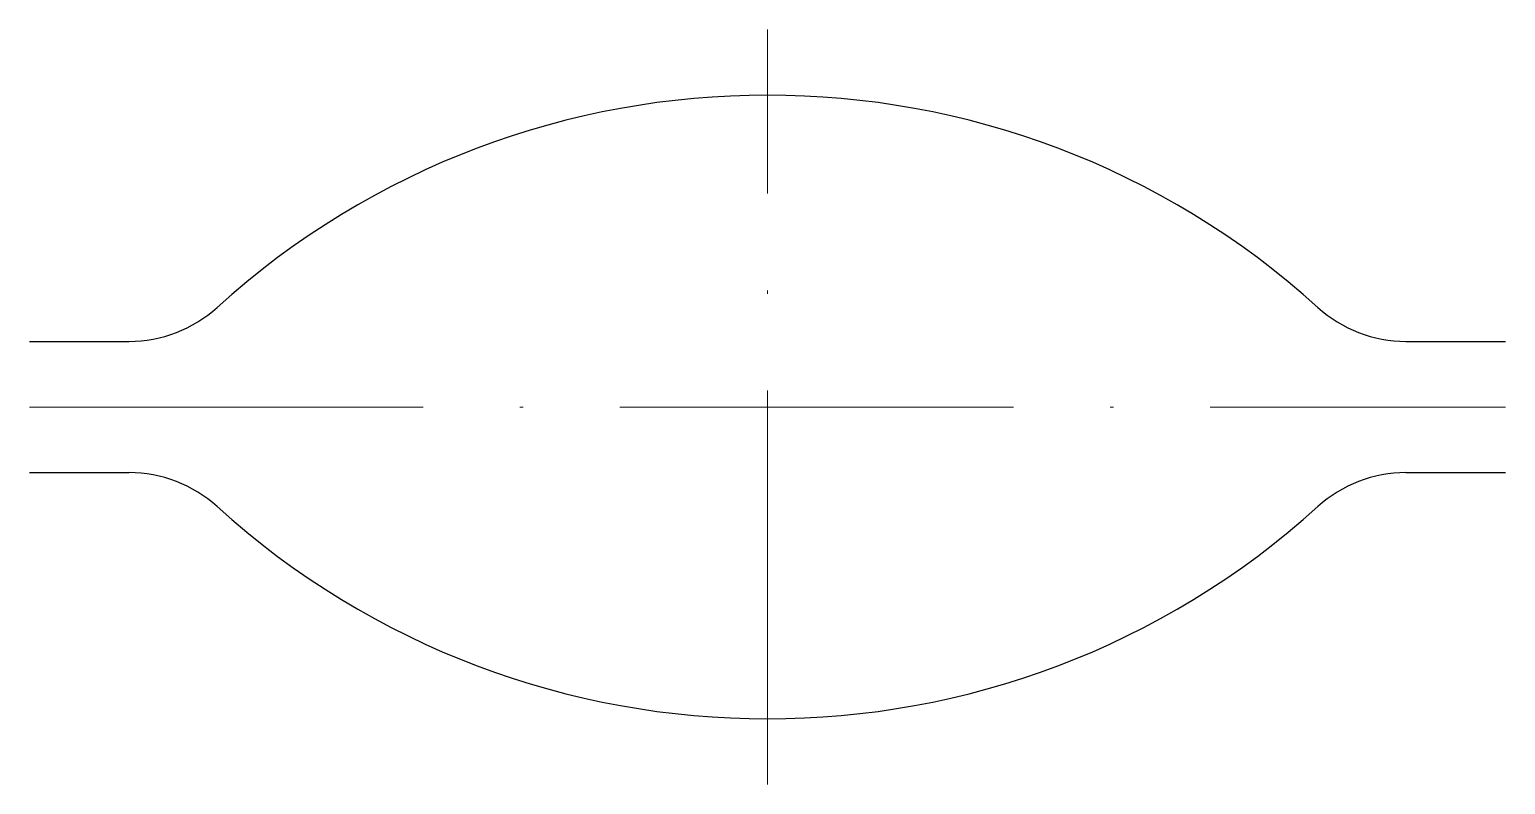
# Model space of a CAD drawing. Header units: millimetres. Extents: x -22.5 to 22.5, y -11.5 to 11.5.
import ezdxf

# ---------------------------------------------------------------- set-up
doc = ezdxf.new("R2010")
doc.units = ezdxf.units.MM
doc.linetypes.add('ACAD_ISO10W100', pattern=[18, 12, -2.95, 0.1, -2.95])
doc.layers.get('0').update_dxf_attribs({"lineweight": 25, "true_color": 0x000000})
doc.layers.add('sp', color=7, linetype='ACAD_ISO10W100', lineweight=13, true_color=0x000000)

msp = doc.modelspace()

# ---------------------------------------------------------------- linework, layer by layer
for p, q in [((-22.5, 2), (-19.462, 2)), ((19.462, 2), (22.5, 2)), ((-22.5, -2), (-19.462, -2)), ((19.462, -2), (22.5, -2))]:
    msp.add_line(p, q)
for centre, radius, start, end in [((0, -15.5), 25, 47.849, 132.151), ((-19.462, 6), 4, 270, 312.151), ((19.462, 6), 4, 227.849, 270), ((-19.462, -6), 4, 47.849, 90), ((19.462, -6), 4, 90, 132.151), ((0, 15.5), 25, 227.849, 312.151)]:
    msp.add_arc(centre, radius, start, end)
at = {"layer": 'sp'}
for p, q in [((0, -11.5), (0, 11.5)), ((-22.5, 0), (22.5, 0))]:
    msp.add_line(p, q, dxfattribs=at)

doc.saveas('drawing.dxf')
